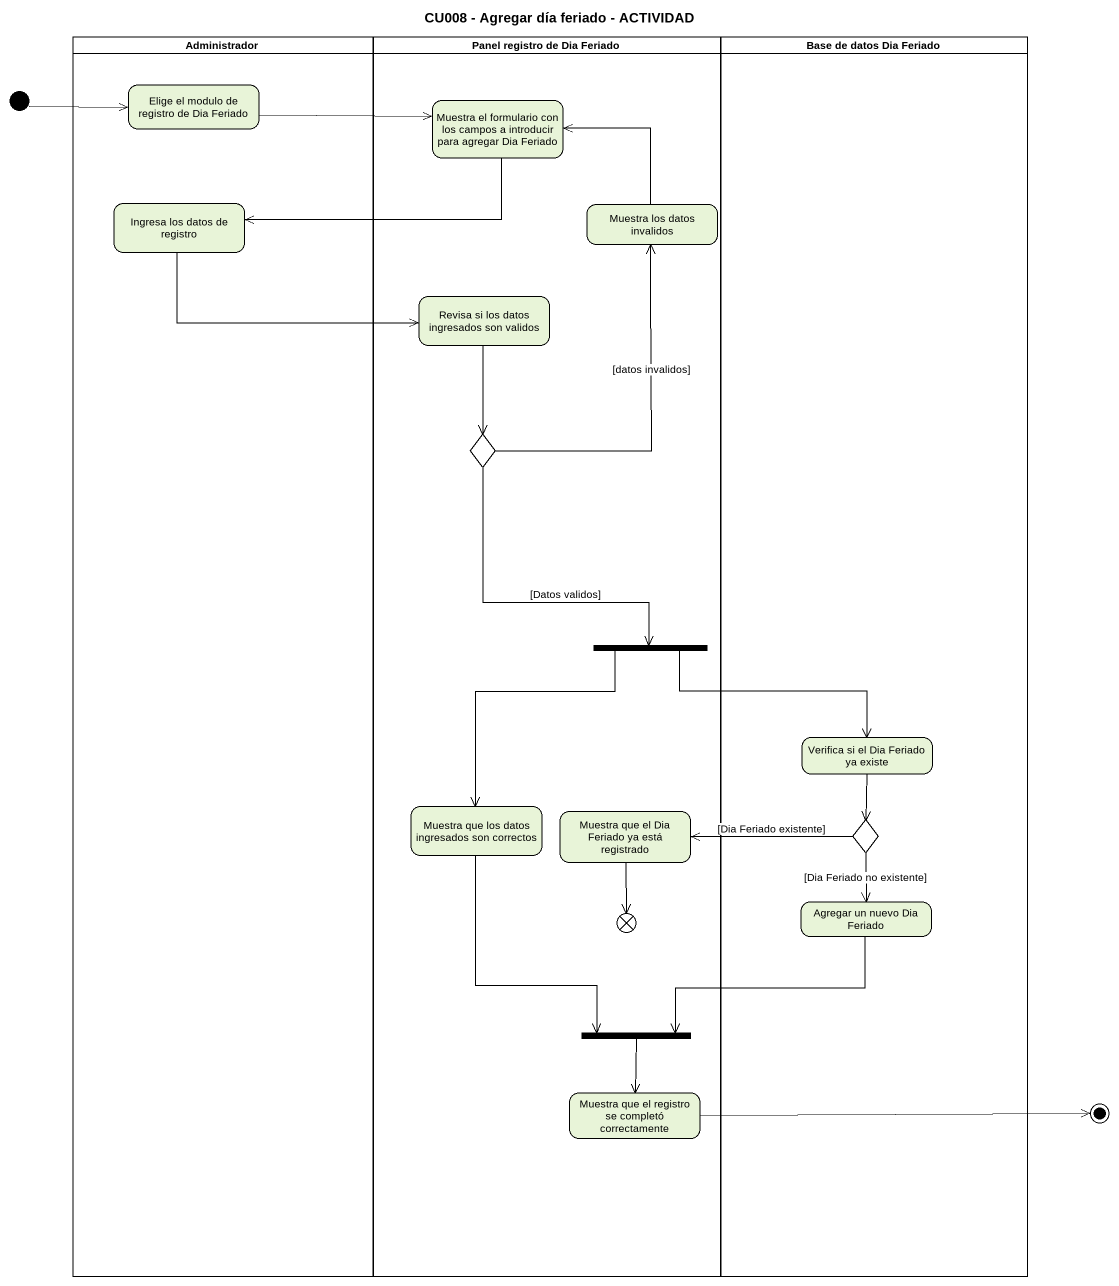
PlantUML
@startuml
title CU008 - Agregar día feriado - ACTIVIDAD
hide empty description
state Administrador <<partition>> {
  state "Elige el modulo de registro de Dia Feriado" as Elige_el_modulo_de_registro
  state "Ingresa los datos de registro" as Ingresa_los_datos_de
}
state "Panel registro de Dia Feriado" as Panel_registro_de_Dia <<partition>> {
  state "Muestra el formulario con los campos a introducir para agregar Dia Feriado" as Muestra_el_formulario_con
  state "Muestra los datos invalidos" as Muestra_los_datos_invalidos
  state "Revisa si los datos ingresados son validos" as Revisa_si_los_datos
  state choice1 <<choice>>
  state fork1 <<fork>>
  state "Muestra que los datos ingresados son correctos" as Muestra_que_los_datos
  state "Muestra que el Dia Feriado ya está registrado" as Muestra_que_el_Dia_Feriado
  state flowfinal1 <<end>>
  state fork2 <<join>>
  state "Muestra que el registro se completó correctamente" as Muestra_que_el_registro_se
}
state "Base de datos Dia Feriado" as Base_de_datos_Dia_Feriado <<partition>> {
  state "Verifica si el Dia Feriado ya existe" as Verifica_si_el_Dia_Feriado
  state choice2 <<choice>>
  state "Agregar un nuevo Dia Feriado" as Agregar_un_nuevo_Dia_Feriado
}
state initial1 <<start>>
state final1 <<end>>
initial1 -right-> Elige_el_modulo_de_registro
Elige_el_modulo_de_registro -right-> Muestra_el_formulario_con
Muestra_el_formulario_con -left-> Ingresa_los_datos_de
Ingresa_los_datos_de -right-> Revisa_si_los_datos
Muestra_los_datos_invalidos -up-> Muestra_el_formulario_con
Revisa_si_los_datos --> choice1
choice1 -up-> Muestra_los_datos_invalidos : [datos invalidos]
choice1 --> fork1 : [Datos validos]
fork1 -right-> Verifica_si_el_Dia_Feriado
fork1 --> Muestra_que_los_datos
Verifica_si_el_Dia_Feriado --> choice2
Muestra_que_los_datos --> fork2
Muestra_que_el_Dia_Feriado --> flowfinal1
choice2 -left-> Muestra_que_el_Dia_Feriado : [Dia Feriado existente]
choice2 --> Agregar_un_nuevo_Dia_Feriado : [Dia Feriado no existente]
Agregar_un_nuevo_Dia_Feriado -left-> fork2
fork2 --> Muestra_que_el_registro_se
Muestra_que_el_registro_se -right-> final1
@enduml
